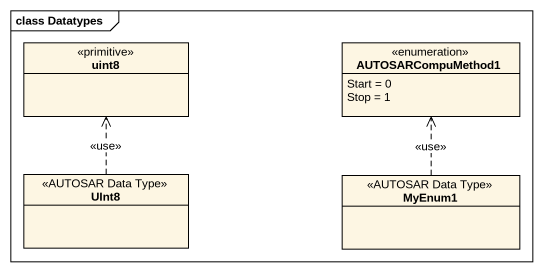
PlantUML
@startuml
mainframe class Datatypes
hide circle
hide empty members
class uint8 <<primitive>>
enum AUTOSARCompuMethod1 {
  Start = 0
  Stop = 1
}
class UInt8 <<AUTOSAR Data Type>>
class MyEnum1 <<AUTOSAR Data Type>>
UInt8 .up.> uint8 : <<use>>
MyEnum1 .up.> AUTOSARCompuMethod1 : <<use>>
@enduml
